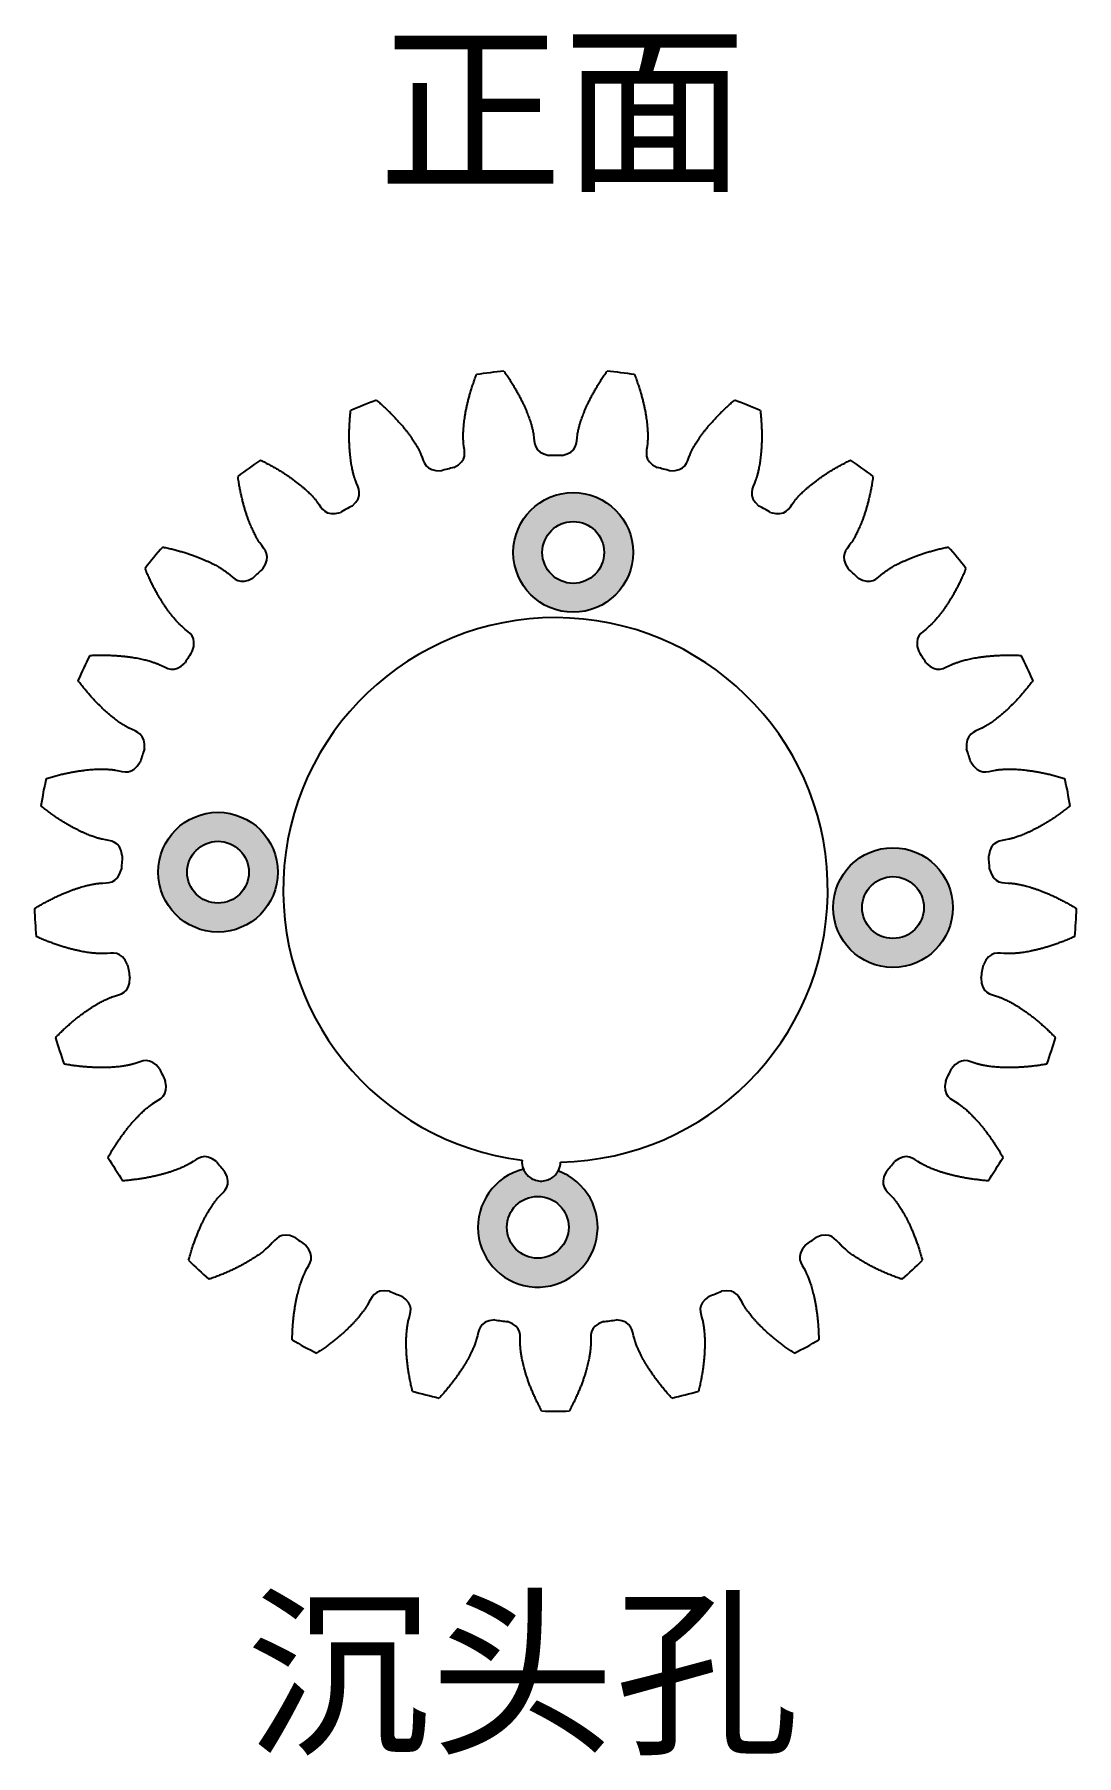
# Model space of a CAD drawing. Header units: millimetres. Extents: x -27 to 99, y -45 to 44.
# Drawn here: x -27 to 27, y -44.8 to 44.3 of the extents above; entities that cross this region are included whole.
import ezdxf

# ---------------------------------------------------------------- set-up
doc = ezdxf.new("R2010")
doc.units = ezdxf.units.MM

msp = doc.modelspace()

# ---------------------------------------------------------------- hatches: boundary and pattern name
h = msp.add_hatch(color=3)
h.dxf.hatch_style = 1
h.paths.add_polyline_path([(20.576, -0.916, 1), (14.376, -0.916, 1)])
h.paths.add_polyline_path([(15.876, -0.916, -1), (19.076, -0.916, -1)], flags=16)
h.paths.add_polyline_path([(4.016, 17.476, 1), (-2.184, 17.476, 1)])
h.paths.add_polyline_path([(-0.684, 17.476, -1), (2.516, 17.476, -1)], flags=16)
h.paths.add_polyline_path([(-14.376, 0.916, 1), (-20.576, 0.916, 1)])
h.paths.add_polyline_path([(-19.076, 0.916, -1), (-15.876, 0.916, -1)], flags=16)
edge = h.paths.add_edge_path()
edge.add_spline(control_points=[(0.139, -14.561), (0.1, -14.632), (0.053, -14.697), (-0.059, -14.819), (-0.124, -14.876), (-0.277, -14.973), (-0.364, -15.014), (-0.563, -15.071), (-0.675, -15.085), (-0.902, -15.074), (-1.013, -15.048), (-1.205, -14.971), (-1.288, -14.921), (-1.43, -14.808), (-1.49, -14.745), (-1.589, -14.612), (-1.629, -14.541), (-1.66, -14.467)], knot_values=[0, 0, 0, 0, 0.125, 0.125, 0.25, 0.25, 0.375, 0.375, 0.5, 0.5, 0.625, 0.625, 0.75, 0.75, 0.875, 0.875, 1, 1, 1, 1], degree=3, periodic=0)
edge.add_arc((-0.916, -17.476), 3.1, 103.89654, 430.10346)
h.paths.add_polyline_path([(-2.516, -17.476, -1), (0.684, -17.476, -1)], flags=16)

# ---------------------------------------------------------------- linework, layer by layer
at = {"color": 7, "linetype": 'Continuous', "lineweight": 25}
for centre, radius in [((0.916, 17.476), 3.1), ((0.916, 17.476), 1.6), ((-17.476, 0.916), 3.1), ((-17.476, 0.916), 1.6), ((17.476, -0.916), 3.1), ((17.476, -0.916), 1.6), ((-0.916, -17.476), 1.6)]:
    msp.add_circle(centre, radius, dxfattribs=at)
for centre, radius, start, end in [((0, 0), 27, 95.67486, 98.72514), ((0, 0), 27, 81.27486, 84.32514), ((0, 0), 27, 110.07486, 113.12514), ((0, 0), 27, 66.87486, 69.92514), ((0, 0), 22.5, 89.12368, 90.87632), ((0, 0), 27, 124.47486, 127.52514), ((0, 0), 22.5, 103.52368, 105.27632), ((0, 0), 22.5, 74.72368, 76.47632), ((0, 0), 27, 52.47486, 55.52514), ((0, 0), 22.5, 117.92368, 119.67632), ((0, 0), 22.5, 60.32368, 62.07632), ((0, 0), 27, 138.87486, 141.92514), ((0, 0), 27, 38.07486, 41.12514), ((0, 0), 22.5, 132.32368, 134.07632), ((0, 0), 22.5, 45.92368, 47.67632), ((0, 0), 14.1, 271.06438, 262.93562), ((0, 0), 27, 153.27486, 156.32514), ((0, 0), 22.5, 146.72368, 148.47632), ((0, 0), 22.5, 31.52368, 33.27632), ((0, 0), 27, 23.67486, 26.72514), ((0, 0), 22.5, 161.12368, 162.87632), ((0, 0), 22.5, 17.12368, 18.87632), ((0, 0), 27, 167.67486, 170.72514), ((0, 0), 27, 9.27486, 12.32514), ((0, 0), 22.5, 175.52368, 177.27632), ((0, 0), 22.5, 2.72368, 4.47632), ((0, 0), 27, 182.07486, 185.12514), ((0, 0), 27, 354.87486, 357.92514), ((0, 0), 22.5, 189.92368, 191.67632), ((0, 0), 22.5, 348.32368, 350.07632), ((0, 0), 27, 196.47486, 199.52514), ((0, 0), 27, 340.47486, 343.52514), ((0, 0), 22.5, 204.32368, 206.07632), ((0, 0), 22.5, 333.92368, 335.67632), ((0, 0), 27, 210.87486, 213.92514), ((0, 0), 22.5, 218.72368, 220.47632), ((-0.738, -14.081), 1, 174.96781, 202.71046), ((-0.738, -14.081), 1, 331.28954, 359.03219), ((0, 0), 22.5, 319.52368, 321.27632), ((0, 0), 27, 326.07486, 329.12514), ((-0.916, -17.476), 3.1, 103.89654, 70.10346), ((0, 0), 22.5, 233.12368, 234.87632), ((0, 0), 22.5, 305.12368, 306.87632), ((0, 0), 27, 225.27486, 228.32514), ((0, 0), 27, 311.67486, 314.72514), ((0, 0), 22.5, 247.52368, 249.27632), ((0, 0), 22.5, 290.72368, 292.47632), ((0, 0), 22.5, 261.92368, 263.67632), ((0, 0), 22.5, 276.32368, 278.07632), ((0, 0), 27, 239.67486, 242.72514), ((0, 0), 27, 297.27486, 300.32514), ((0, 0), 27, 254.07486, 257.12514), ((0, 0), 27, 282.87486, 285.92514), ((0, 0), 27, 268.47486, 271.52514)]:
    msp.add_arc(centre, radius, start, end, dxfattribs=at)
for points, knots in [([(-2.67, 26.868), (-2.653, 26.844), (-2.587, 26.75), (-2.476, 26.587), (-2.34, 26.378), (-2.213, 26.175), (-2.095, 25.977), (-1.986, 25.785), (-1.885, 25.6), (-1.792, 25.42), (-1.706, 25.248), (-1.629, 25.082), (-1.558, 24.923), (-1.494, 24.771), (-1.437, 24.627), (-1.386, 24.491), (-1.341, 24.362), (-1.301, 24.242), (-1.266, 24.129), (-1.237, 24.025), (-1.212, 23.93), (-1.19, 23.843), (-1.173, 23.765), (-1.159, 23.696), (-1.148, 23.636), (-1.071, 23.155), (-1.147, 22.67), (-0.344, 22.497)], [0.5156896, 0.5156896, 0.5156896, 0.5156896, 0.5240116, 0.5490295, 0.5731377, 0.5963361, 0.6186248, 0.6400037, 0.6604729, 0.6800324, 0.6986821, 0.7164221, 0.7332523, 0.7491728, 0.7641836, 0.7782846, 0.7914758, 0.8037573, 0.8151291, 0.8255912, 0.8351435, 0.843786, 0.8515188, 0.8583419, 0.8642552, 0.8692588, 1, 1, 1, 1]), ([(0.344, 22.497), (1.147, 22.67), (1.071, 23.155), (1.148, 23.636), (1.159, 23.696), (1.173, 23.765), (1.19, 23.843), (1.212, 23.93), (1.237, 24.025), (1.266, 24.129), (1.301, 24.242), (1.341, 24.362), (1.386, 24.491), (1.437, 24.627), (1.494, 24.771), (1.558, 24.923), (1.629, 25.082), (1.706, 25.248), (1.792, 25.42), (1.885, 25.6), (1.986, 25.785), (2.095, 25.977), (2.213, 26.175), (2.34, 26.378), (2.476, 26.587), (2.587, 26.75), (2.653, 26.844), (2.67, 26.868)], [0, 0, 0, 0, 0.1307412, 0.1357448, 0.1416581, 0.1484812, 0.156214, 0.1648565, 0.1744088, 0.1848709, 0.1962427, 0.2085242, 0.2217154, 0.2358164, 0.2508272, 0.2667477, 0.2835779, 0.3013179, 0.3199676, 0.3395271, 0.3599963, 0.3813752, 0.4036639, 0.4268623, 0.4509705, 0.4759884, 0.4843104, 0.4843104, 0.4843104, 0.4843104]), ([(-5.262, 21.876), (-4.527, 22.243), (-4.721, 22.693), (-4.766, 23.179), (-4.77, 23.24), (-4.774, 23.31), (-4.777, 23.39), (-4.778, 23.48), (-4.777, 23.578), (-4.774, 23.686), (-4.769, 23.804), (-4.76, 23.93), (-4.748, 24.066), (-4.733, 24.211), (-4.713, 24.365), (-4.689, 24.527), (-4.66, 24.699), (-4.626, 24.879), (-4.586, 25.067), (-4.541, 25.264), (-4.489, 25.469), (-4.431, 25.682), (-4.366, 25.903), (-4.294, 26.131), (-4.214, 26.367), (-4.146, 26.553), (-4.106, 26.661), (-4.096, 26.688)], [0, 0, 0, 0, 0.1307412, 0.1357448, 0.1416581, 0.1484812, 0.156214, 0.1648565, 0.1744088, 0.1848709, 0.1962427, 0.2085242, 0.2217154, 0.2358164, 0.2508272, 0.2667477, 0.2835779, 0.3013179, 0.3199676, 0.3395271, 0.3599963, 0.3813752, 0.4036639, 0.4268623, 0.4509705, 0.4759884, 0.4843104, 0.4843104, 0.4843104, 0.4843104]), ([(4.096, 26.688), (4.106, 26.661), (4.146, 26.553), (4.214, 26.367), (4.294, 26.131), (4.366, 25.903), (4.431, 25.682), (4.489, 25.469), (4.541, 25.264), (4.586, 25.067), (4.626, 24.879), (4.66, 24.699), (4.689, 24.527), (4.713, 24.365), (4.733, 24.211), (4.748, 24.066), (4.76, 23.93), (4.769, 23.804), (4.774, 23.686), (4.777, 23.578), (4.778, 23.48), (4.777, 23.39), (4.774, 23.31), (4.77, 23.24), (4.766, 23.179), (4.721, 22.693), (4.527, 22.243), (5.262, 21.876)], [0.5156896, 0.5156896, 0.5156896, 0.5156896, 0.5240116, 0.5490295, 0.5731377, 0.5963361, 0.6186248, 0.6400037, 0.6604729, 0.6800324, 0.6986821, 0.7164221, 0.7332523, 0.7491728, 0.7641836, 0.7782846, 0.7914758, 0.8037573, 0.8151291, 0.8255912, 0.8351435, 0.843786, 0.8515188, 0.8583419, 0.8642552, 0.8692588, 1, 1, 1, 1]), ([(-9.268, 25.36), (-9.246, 25.341), (-9.159, 25.266), (-9.01, 25.136), (-8.826, 24.968), (-8.653, 24.802), (-8.49, 24.64), (-8.336, 24.482), (-8.192, 24.327), (-8.057, 24.176), (-7.932, 24.03), (-7.815, 23.889), (-7.707, 23.752), (-7.608, 23.621), (-7.516, 23.496), (-7.433, 23.377), (-7.357, 23.263), (-7.289, 23.156), (-7.227, 23.056), (-7.173, 22.963), (-7.125, 22.877), (-7.083, 22.798), (-7.046, 22.727), (-7.016, 22.663), (-6.99, 22.608), (-6.796, 22.161), (-6.748, 21.673), (-5.928, 21.705)], [0.5156896, 0.5156896, 0.5156896, 0.5156896, 0.5240116, 0.5490295, 0.5731377, 0.5963361, 0.6186248, 0.6400037, 0.6604729, 0.6800324, 0.6986821, 0.7164221, 0.7332523, 0.7491728, 0.7641836, 0.7782846, 0.7914758, 0.8037573, 0.8151291, 0.8255912, 0.8351435, 0.843786, 0.8515188, 0.8583419, 0.8642552, 0.8692588, 1, 1, 1, 1]), ([(5.928, 21.705), (6.748, 21.673), (6.796, 22.161), (6.99, 22.608), (7.016, 22.663), (7.046, 22.727), (7.083, 22.798), (7.125, 22.877), (7.173, 22.963), (7.227, 23.056), (7.289, 23.156), (7.357, 23.263), (7.433, 23.377), (7.516, 23.496), (7.608, 23.621), (7.707, 23.752), (7.815, 23.889), (7.932, 24.03), (8.057, 24.176), (8.192, 24.327), (8.336, 24.482), (8.49, 24.64), (8.653, 24.802), (8.826, 24.968), (9.01, 25.136), (9.159, 25.266), (9.246, 25.341), (9.268, 25.36)], [0, 0, 0, 0, 0.1307412, 0.1357448, 0.1416581, 0.1484812, 0.156214, 0.1648565, 0.1744088, 0.1848709, 0.1962427, 0.2085242, 0.2217154, 0.2358164, 0.2508272, 0.2667477, 0.2835779, 0.3013179, 0.3199676, 0.3395271, 0.3599963, 0.3813752, 0.4036639, 0.4268623, 0.4509705, 0.4759884, 0.4843104, 0.4843104, 0.4843104, 0.4843104]), ([(-10.537, 19.88), (-9.917, 20.418), (-10.216, 20.806), (-10.38, 21.266), (-10.4, 21.324), (-10.421, 21.391), (-10.443, 21.468), (-10.467, 21.554), (-10.491, 21.649), (-10.515, 21.755), (-10.538, 21.87), (-10.562, 21.995), (-10.584, 22.129), (-10.605, 22.273), (-10.624, 22.427), (-10.641, 22.591), (-10.656, 22.764), (-10.668, 22.947), (-10.676, 23.139), (-10.681, 23.341), (-10.682, 23.553), (-10.679, 23.773), (-10.671, 24.003), (-10.657, 24.243), (-10.638, 24.491), (-10.62, 24.688), (-10.607, 24.802), (-10.604, 24.831)], [0, 0, 0, 0, 0.1307412, 0.1357448, 0.1416581, 0.1484812, 0.156214, 0.1648565, 0.1744088, 0.1848709, 0.1962427, 0.2085242, 0.2217154, 0.2358164, 0.2508272, 0.2667477, 0.2835779, 0.3013179, 0.3199676, 0.3395271, 0.3599963, 0.3813752, 0.4036639, 0.4268623, 0.4509705, 0.4759884, 0.4843104, 0.4843104, 0.4843104, 0.4843104]), ([(10.604, 24.831), (10.607, 24.802), (10.62, 24.688), (10.638, 24.491), (10.657, 24.243), (10.671, 24.003), (10.679, 23.773), (10.682, 23.553), (10.681, 23.341), (10.676, 23.139), (10.668, 22.947), (10.656, 22.764), (10.641, 22.591), (10.624, 22.427), (10.605, 22.273), (10.584, 22.129), (10.562, 21.995), (10.538, 21.87), (10.515, 21.755), (10.491, 21.649), (10.467, 21.554), (10.443, 21.468), (10.421, 21.391), (10.4, 21.324), (10.38, 21.266), (10.216, 20.806), (9.917, 20.418), (10.537, 19.88)], [0.5156896, 0.5156896, 0.5156896, 0.5156896, 0.5240116, 0.5490295, 0.5731377, 0.5963361, 0.6186248, 0.6400037, 0.6604729, 0.6800324, 0.6986821, 0.7164221, 0.7332523, 0.7491728, 0.7641836, 0.7782846, 0.7914758, 0.8037573, 0.8151291, 0.8255912, 0.8351435, 0.843786, 0.8515188, 0.8583419, 0.8642552, 0.8692588, 1, 1, 1, 1]), ([(-15.15, 16.635), (-14.683, 17.311), (-15.07, 17.612), (-15.343, 18.016), (-15.376, 18.067), (-15.413, 18.127), (-15.454, 18.196), (-15.498, 18.274), (-15.545, 18.36), (-15.594, 18.456), (-15.646, 18.562), (-15.7, 18.677), (-15.755, 18.802), (-15.811, 18.936), (-15.868, 19.08), (-15.925, 19.234), (-15.982, 19.399), (-16.039, 19.573), (-16.095, 19.757), (-16.15, 19.951), (-16.204, 20.156), (-16.255, 20.371), (-16.305, 20.596), (-16.351, 20.831), (-16.395, 21.076), (-16.426, 21.271), (-16.442, 21.385), (-16.446, 21.413)], [0, 0, 0, 0, 0.1307412, 0.1357448, 0.1416581, 0.1484812, 0.156214, 0.1648565, 0.1744088, 0.1848709, 0.1962427, 0.2085242, 0.2217154, 0.2358164, 0.2508272, 0.2667477, 0.2835779, 0.3013179, 0.3199676, 0.3395271, 0.3599963, 0.3813752, 0.4036639, 0.4268623, 0.4509705, 0.4759884, 0.4843104, 0.4843104, 0.4843104, 0.4843104]), ([(-15.283, 22.258), (-15.257, 22.246), (-15.154, 22.195), (-14.978, 22.105), (-14.758, 21.988), (-14.549, 21.871), (-14.351, 21.755), (-14.162, 21.639), (-13.984, 21.525), (-13.816, 21.413), (-13.658, 21.303), (-13.51, 21.195), (-13.372, 21.089), (-13.243, 20.987), (-13.123, 20.889), (-13.013, 20.794), (-12.911, 20.703), (-12.819, 20.616), (-12.734, 20.535), (-12.658, 20.458), (-12.59, 20.386), (-12.53, 20.321), (-12.477, 20.261), (-12.432, 20.207), (-12.393, 20.159), (-12.093, 19.774), (-11.926, 19.314), (-11.14, 19.549)], [0.5156896, 0.5156896, 0.5156896, 0.5156896, 0.5240116, 0.5490295, 0.5731377, 0.5963361, 0.6186248, 0.6400037, 0.6604729, 0.6800324, 0.6986821, 0.7164221, 0.7332523, 0.7491728, 0.7641836, 0.7782846, 0.7914758, 0.8037573, 0.8151291, 0.8255912, 0.8351435, 0.843786, 0.8515188, 0.8583419, 0.8642552, 0.8692588, 1, 1, 1, 1]), ([(11.14, 19.549), (11.926, 19.314), (12.093, 19.774), (12.393, 20.159), (12.432, 20.207), (12.477, 20.261), (12.53, 20.321), (12.59, 20.386), (12.658, 20.458), (12.734, 20.535), (12.819, 20.616), (12.911, 20.703), (13.013, 20.794), (13.123, 20.889), (13.243, 20.987), (13.372, 21.089), (13.51, 21.195), (13.658, 21.303), (13.816, 21.413), (13.984, 21.525), (14.162, 21.639), (14.351, 21.755), (14.549, 21.871), (14.758, 21.988), (14.978, 22.105), (15.154, 22.195), (15.257, 22.246), (15.283, 22.258)], [0, 0, 0, 0, 0.1307412, 0.1357448, 0.1416581, 0.1484812, 0.156214, 0.1648565, 0.1744088, 0.1848709, 0.1962427, 0.2085242, 0.2217154, 0.2358164, 0.2508272, 0.2667477, 0.2835779, 0.3013179, 0.3199676, 0.3395271, 0.3599963, 0.3813752, 0.4036639, 0.4268623, 0.4509705, 0.4759884, 0.4843104, 0.4843104, 0.4843104, 0.4843104]), ([(16.446, 21.413), (16.442, 21.385), (16.426, 21.271), (16.395, 21.076), (16.351, 20.831), (16.305, 20.596), (16.255, 20.371), (16.204, 20.156), (16.15, 19.951), (16.095, 19.757), (16.039, 19.573), (15.982, 19.399), (15.925, 19.234), (15.868, 19.08), (15.811, 18.936), (15.755, 18.802), (15.7, 18.677), (15.646, 18.562), (15.594, 18.456), (15.545, 18.36), (15.498, 18.274), (15.454, 18.196), (15.413, 18.127), (15.376, 18.067), (15.343, 18.016), (15.07, 17.612), (14.683, 17.311), (15.15, 16.635)], [0.5156896, 0.5156896, 0.5156896, 0.5156896, 0.5240116, 0.5490295, 0.5731377, 0.5963361, 0.6186248, 0.6400037, 0.6604729, 0.6800324, 0.6986821, 0.7164221, 0.7332523, 0.7491728, 0.7641836, 0.7782846, 0.7914758, 0.8037573, 0.8151291, 0.8255912, 0.8351435, 0.843786, 0.8515188, 0.8583419, 0.8642552, 0.8692588, 1, 1, 1, 1]), ([(-20.338, 17.758), (-20.31, 17.752), (-20.198, 17.729), (-20.005, 17.686), (-19.763, 17.627), (-19.531, 17.566), (-19.31, 17.502), (-19.099, 17.437), (-18.898, 17.371), (-18.707, 17.304), (-18.527, 17.237), (-18.357, 17.169), (-18.197, 17.101), (-18.046, 17.034), (-17.906, 16.969), (-17.775, 16.904), (-17.654, 16.841), (-17.543, 16.781), (-17.441, 16.723), (-17.348, 16.667), (-17.264, 16.615), (-17.19, 16.566), (-17.124, 16.521), (-17.066, 16.48), (-17.017, 16.444), (-16.631, 16.146), (-16.355, 15.741), (-15.651, 16.164)], [0.5156896, 0.5156896, 0.5156896, 0.5156896, 0.5240116, 0.5490295, 0.5731377, 0.5963361, 0.6186248, 0.6400037, 0.6604729, 0.6800324, 0.6986821, 0.7164221, 0.7332523, 0.7491728, 0.7641836, 0.7782846, 0.7914758, 0.8037573, 0.8151291, 0.8255912, 0.8351435, 0.843786, 0.8515188, 0.8583419, 0.8642552, 0.8692588, 1, 1, 1, 1]), ([(15.651, 16.164), (16.355, 15.741), (16.631, 16.146), (17.017, 16.444), (17.066, 16.48), (17.124, 16.521), (17.19, 16.566), (17.264, 16.615), (17.348, 16.667), (17.441, 16.723), (17.543, 16.781), (17.654, 16.841), (17.775, 16.904), (17.906, 16.969), (18.046, 17.034), (18.197, 17.101), (18.357, 17.169), (18.527, 17.237), (18.707, 17.304), (18.898, 17.371), (19.099, 17.437), (19.31, 17.502), (19.531, 17.566), (19.763, 17.627), (20.005, 17.686), (20.198, 17.729), (20.31, 17.752), (20.338, 17.758)], [0, 0, 0, 0, 0.1307412, 0.1357448, 0.1416581, 0.1484812, 0.156214, 0.1648565, 0.1744088, 0.1848709, 0.1962427, 0.2085242, 0.2217154, 0.2358164, 0.2508272, 0.2667477, 0.2835779, 0.3013179, 0.3199676, 0.3395271, 0.3599963, 0.3813752, 0.4036639, 0.4268623, 0.4509705, 0.4759884, 0.4843104, 0.4843104, 0.4843104, 0.4843104]), ([(-18.811, 12.345), (-18.527, 13.115), (-18.976, 13.311), (-19.341, 13.634), (-19.386, 13.676), (-19.437, 13.725), (-19.494, 13.781), (-19.556, 13.845), (-19.623, 13.918), (-19.694, 13.998), (-19.771, 14.088), (-19.851, 14.186), (-19.936, 14.293), (-20.023, 14.409), (-20.114, 14.535), (-20.208, 14.67), (-20.304, 14.815), (-20.403, 14.969), (-20.503, 15.134), (-20.605, 15.308), (-20.707, 15.493), (-20.811, 15.688), (-20.914, 15.894), (-21.018, 16.11), (-21.121, 16.337), (-21.2, 16.518), (-21.244, 16.624), (-21.255, 16.651)], [0, 0, 0, 0, 0.1307412, 0.1357448, 0.1416581, 0.1484812, 0.156214, 0.1648565, 0.1744088, 0.1848709, 0.1962427, 0.2085242, 0.2217154, 0.2358164, 0.2508272, 0.2667477, 0.2835779, 0.3013179, 0.3199676, 0.3395271, 0.3599963, 0.3813752, 0.4036639, 0.4268623, 0.4509705, 0.4759884, 0.4843104, 0.4843104, 0.4843104, 0.4843104]), ([(21.255, 16.651), (21.244, 16.624), (21.2, 16.518), (21.121, 16.337), (21.018, 16.11), (20.914, 15.894), (20.811, 15.688), (20.707, 15.493), (20.605, 15.308), (20.503, 15.134), (20.403, 14.969), (20.304, 14.815), (20.208, 14.67), (20.114, 14.535), (20.023, 14.409), (19.936, 14.293), (19.851, 14.186), (19.771, 14.088), (19.694, 13.998), (19.623, 13.918), (19.556, 13.845), (19.494, 13.781), (19.437, 13.725), (19.386, 13.676), (19.341, 13.634), (18.976, 13.311), (18.527, 13.115), (18.811, 12.345)], [0.5156896, 0.5156896, 0.5156896, 0.5156896, 0.5240116, 0.5490295, 0.5731377, 0.5963361, 0.6186248, 0.6400037, 0.6604729, 0.6800324, 0.6986821, 0.7164221, 0.7332523, 0.7491728, 0.7641836, 0.7782846, 0.7914758, 0.8037573, 0.8151291, 0.8255912, 0.8351435, 0.843786, 0.8515188, 0.8583419, 0.8642552, 0.8692588, 1, 1, 1, 1]), ([(-24.116, 12.142), (-24.087, 12.144), (-23.972, 12.149), (-23.775, 12.155), (-23.526, 12.158), (-23.286, 12.157), (-23.056, 12.15), (-22.835, 12.14), (-22.624, 12.126), (-22.423, 12.108), (-22.232, 12.088), (-22.05, 12.064), (-21.878, 12.039), (-21.716, 12.011), (-21.563, 11.983), (-21.421, 11.953), (-21.288, 11.922), (-21.165, 11.891), (-21.052, 11.86), (-20.948, 11.829), (-20.854, 11.799), (-20.769, 11.771), (-20.694, 11.744), (-20.629, 11.718), (-20.572, 11.695), (-20.124, 11.503), (-19.755, 11.179), (-19.18, 11.764)], [0.5156896, 0.5156896, 0.5156896, 0.5156896, 0.5240116, 0.5490295, 0.5731377, 0.5963361, 0.6186248, 0.6400037, 0.6604729, 0.6800324, 0.6986821, 0.7164221, 0.7332523, 0.7491728, 0.7641836, 0.7782846, 0.7914758, 0.8037573, 0.8151291, 0.8255912, 0.8351435, 0.843786, 0.8515188, 0.8583419, 0.8642552, 0.8692588, 1, 1, 1, 1]), ([(19.18, 11.764), (19.755, 11.179), (20.124, 11.503), (20.572, 11.695), (20.629, 11.718), (20.694, 11.744), (20.769, 11.771), (20.854, 11.799), (20.948, 11.829), (21.052, 11.86), (21.165, 11.891), (21.288, 11.922), (21.421, 11.953), (21.563, 11.983), (21.716, 12.011), (21.878, 12.039), (22.05, 12.064), (22.232, 12.088), (22.423, 12.108), (22.624, 12.126), (22.835, 12.14), (23.056, 12.15), (23.286, 12.157), (23.526, 12.158), (23.775, 12.155), (23.972, 12.149), (24.087, 12.144), (24.116, 12.142)], [0, 0, 0, 0, 0.1307412, 0.1357448, 0.1416581, 0.1484812, 0.156214, 0.1648565, 0.1744088, 0.1848709, 0.1962427, 0.2085242, 0.2217154, 0.2358164, 0.2508272, 0.2667477, 0.2835779, 0.3013179, 0.3199676, 0.3395271, 0.3599963, 0.3813752, 0.4036639, 0.4268623, 0.4509705, 0.4759884, 0.4843104, 0.4843104, 0.4843104, 0.4843104]), ([(-21.29, 7.279), (-21.206, 8.096), (-21.69, 8.174), (-22.124, 8.396), (-22.178, 8.425), (-22.24, 8.46), (-22.308, 8.5), (-22.384, 8.547), (-22.467, 8.601), (-22.557, 8.661), (-22.653, 8.728), (-22.755, 8.803), (-22.864, 8.886), (-22.978, 8.977), (-23.097, 9.076), (-23.221, 9.183), (-23.351, 9.3), (-23.485, 9.425), (-23.623, 9.559), (-23.764, 9.703), (-23.91, 9.857), (-24.058, 10.02), (-24.21, 10.193), (-24.364, 10.377), (-24.52, 10.571), (-24.641, 10.727), (-24.71, 10.819), (-24.728, 10.842)], [0, 0, 0, 0, 0.1307412, 0.1357448, 0.1416581, 0.1484812, 0.156214, 0.1648565, 0.1744088, 0.1848709, 0.1962427, 0.2085242, 0.2217154, 0.2358164, 0.2508272, 0.2667477, 0.2835779, 0.3013179, 0.3199676, 0.3395271, 0.3599963, 0.3813752, 0.4036639, 0.4268623, 0.4509705, 0.4759884, 0.4843104, 0.4843104, 0.4843104, 0.4843104]), ([(24.728, 10.842), (24.71, 10.819), (24.641, 10.727), (24.52, 10.571), (24.364, 10.377), (24.21, 10.193), (24.058, 10.02), (23.91, 9.857), (23.764, 9.703), (23.623, 9.559), (23.485, 9.425), (23.351, 9.3), (23.221, 9.183), (23.097, 9.076), (22.978, 8.977), (22.864, 8.886), (22.755, 8.803), (22.653, 8.728), (22.557, 8.661), (22.467, 8.601), (22.384, 8.547), (22.308, 8.5), (22.24, 8.46), (22.178, 8.425), (22.124, 8.396), (21.69, 8.174), (21.206, 8.096), (21.29, 7.279)], [0.5156896, 0.5156896, 0.5156896, 0.5156896, 0.5240116, 0.5490295, 0.5731377, 0.5963361, 0.6186248, 0.6400037, 0.6604729, 0.6800324, 0.6986821, 0.7164221, 0.7332523, 0.7491728, 0.7641836, 0.7782846, 0.7914758, 0.8037573, 0.8151291, 0.8255912, 0.8351435, 0.843786, 0.8515188, 0.8583419, 0.8642552, 0.8692588, 1, 1, 1, 1]), ([(-26.378, 5.763), (-26.35, 5.772), (-26.241, 5.805), (-26.051, 5.861), (-25.81, 5.926), (-25.578, 5.984), (-25.353, 6.035), (-25.137, 6.08), (-24.929, 6.118), (-24.73, 6.151), (-24.539, 6.179), (-24.357, 6.202), (-24.184, 6.22), (-24.021, 6.234), (-23.866, 6.243), (-23.72, 6.25), (-23.584, 6.253), (-23.457, 6.254), (-23.34, 6.252), (-23.232, 6.248), (-23.133, 6.243), (-23.044, 6.236), (-22.965, 6.228), (-22.895, 6.22), (-22.834, 6.212), (-22.352, 6.137), (-21.915, 5.915), (-21.503, 6.625)], [0.5156896, 0.5156896, 0.5156896, 0.5156896, 0.5240116, 0.5490295, 0.5731377, 0.5963361, 0.6186248, 0.6400037, 0.6604729, 0.6800324, 0.6986821, 0.7164221, 0.7332523, 0.7491728, 0.7641836, 0.7782846, 0.7914758, 0.8037573, 0.8151291, 0.8255912, 0.8351435, 0.843786, 0.8515188, 0.8583419, 0.8642552, 0.8692588, 1, 1, 1, 1]), ([(21.503, 6.625), (21.915, 5.915), (22.352, 6.137), (22.834, 6.212), (22.895, 6.22), (22.965, 6.228), (23.044, 6.236), (23.133, 6.243), (23.232, 6.248), (23.34, 6.252), (23.457, 6.254), (23.584, 6.253), (23.72, 6.25), (23.866, 6.243), (24.021, 6.234), (24.184, 6.22), (24.357, 6.202), (24.539, 6.179), (24.73, 6.151), (24.929, 6.118), (25.137, 6.08), (25.353, 6.035), (25.578, 5.984), (25.81, 5.926), (26.051, 5.861), (26.241, 5.805), (26.35, 5.772), (26.378, 5.763)], [0, 0, 0, 0, 0.1307412, 0.1357448, 0.1416581, 0.1484812, 0.156214, 0.1648565, 0.1744088, 0.1848709, 0.1962427, 0.2085242, 0.2217154, 0.2358164, 0.2508272, 0.2667477, 0.2835779, 0.3013179, 0.3199676, 0.3395271, 0.3599963, 0.3813752, 0.4036639, 0.4268623, 0.4509705, 0.4759884, 0.4843104, 0.4843104, 0.4843104, 0.4843104]), ([(-22.431, 1.756), (-22.553, 2.568), (-23.042, 2.523), (-23.517, 2.63), (-23.577, 2.645), (-23.645, 2.663), (-23.721, 2.685), (-23.807, 2.712), (-23.9, 2.743), (-24.002, 2.779), (-24.112, 2.821), (-24.23, 2.868), (-24.355, 2.921), (-24.488, 2.981), (-24.628, 3.047), (-24.776, 3.12), (-24.93, 3.2), (-25.091, 3.288), (-25.258, 3.384), (-25.431, 3.488), (-25.61, 3.601), (-25.794, 3.722), (-25.984, 3.852), (-26.179, 3.992), (-26.379, 4.141), (-26.535, 4.262), (-26.625, 4.334), (-26.647, 4.352)], [0, 0, 0, 0, 0.1307412, 0.1357448, 0.1416581, 0.1484812, 0.156214, 0.1648565, 0.1744088, 0.1848709, 0.1962427, 0.2085242, 0.2217154, 0.2358164, 0.2508272, 0.2667477, 0.2835779, 0.3013179, 0.3199676, 0.3395271, 0.3599963, 0.3813752, 0.4036639, 0.4268623, 0.4509705, 0.4759884, 0.4843104, 0.4843104, 0.4843104, 0.4843104]), ([(26.647, 4.352), (26.625, 4.334), (26.535, 4.262), (26.379, 4.141), (26.179, 3.992), (25.984, 3.852), (25.794, 3.722), (25.61, 3.601), (25.431, 3.488), (25.258, 3.384), (25.091, 3.288), (24.93, 3.2), (24.776, 3.12), (24.628, 3.047), (24.488, 2.981), (24.355, 2.921), (24.23, 2.868), (24.112, 2.821), (24.002, 2.779), (23.9, 2.743), (23.807, 2.712), (23.721, 2.685), (23.645, 2.663), (23.577, 2.645), (23.517, 2.63), (23.042, 2.523), (22.553, 2.568), (22.431, 1.756)], [0.5156896, 0.5156896, 0.5156896, 0.5156896, 0.5240116, 0.5490295, 0.5731377, 0.5963361, 0.6186248, 0.6400037, 0.6604729, 0.6800324, 0.6986821, 0.7164221, 0.7332523, 0.7491728, 0.7641836, 0.7782846, 0.7914758, 0.8037573, 0.8151291, 0.8255912, 0.8351435, 0.843786, 0.8515188, 0.8583419, 0.8642552, 0.8692588, 1, 1, 1, 1]), ([(-26.982, -0.978), (-26.958, -0.963), (-26.86, -0.903), (-26.69, -0.802), (-26.473, -0.679), (-26.262, -0.565), (-26.058, -0.46), (-25.859, -0.363), (-25.668, -0.273), (-25.483, -0.192), (-25.305, -0.118), (-25.134, -0.051), (-24.971, 0.01), (-24.816, 0.064), (-24.669, 0.112), (-24.529, 0.155), (-24.398, 0.192), (-24.275, 0.224), (-24.161, 0.251), (-24.056, 0.274), (-23.959, 0.293), (-23.871, 0.309), (-23.792, 0.321), (-23.722, 0.331), (-23.662, 0.338), (-23.176, 0.385), (-22.697, 0.279), (-22.475, 1.069)], [0.5156896, 0.5156896, 0.5156896, 0.5156896, 0.5240116, 0.5490295, 0.5731377, 0.5963361, 0.6186248, 0.6400037, 0.6604729, 0.6800324, 0.6986821, 0.7164221, 0.7332523, 0.7491728, 0.7641836, 0.7782846, 0.7914758, 0.8037573, 0.8151291, 0.8255912, 0.8351435, 0.843786, 0.8515188, 0.8583419, 0.8642552, 0.8692588, 1, 1, 1, 1]), ([(22.475, 1.069), (22.697, 0.279), (23.176, 0.385), (23.662, 0.338), (23.722, 0.331), (23.792, 0.321), (23.871, 0.309), (23.959, 0.293), (24.056, 0.274), (24.161, 0.251), (24.275, 0.224), (24.398, 0.192), (24.529, 0.155), (24.669, 0.112), (24.816, 0.064), (24.971, 0.01), (25.134, -0.051), (25.305, -0.118), (25.483, -0.192), (25.668, -0.273), (25.859, -0.363), (26.058, -0.46), (26.262, -0.565), (26.473, -0.679), (26.69, -0.802), (26.86, -0.903), (26.958, -0.963), (26.982, -0.978)], [0, 0, 0, 0, 0.1307412, 0.1357448, 0.1416581, 0.1484812, 0.156214, 0.1648565, 0.1744088, 0.1848709, 0.1962427, 0.2085242, 0.2217154, 0.2358164, 0.2508272, 0.2667477, 0.2835779, 0.3013179, 0.3199676, 0.3395271, 0.3599963, 0.3813752, 0.4036639, 0.4268623, 0.4509705, 0.4759884, 0.4843104, 0.4843104, 0.4843104, 0.4843104]), ([(-22.163, -3.878), (-22.483, -3.122), (-22.945, -3.287), (-23.433, -3.301), (-23.494, -3.302), (-23.564, -3.301), (-23.644, -3.298), (-23.733, -3.294), (-23.832, -3.287), (-23.939, -3.277), (-24.056, -3.264), (-24.182, -3.248), (-24.317, -3.228), (-24.46, -3.203), (-24.612, -3.174), (-24.773, -3.14), (-24.943, -3.1), (-25.12, -3.055), (-25.306, -3.003), (-25.499, -2.946), (-25.701, -2.881), (-25.91, -2.81), (-26.126, -2.731), (-26.349, -2.644), (-26.58, -2.55), (-26.761, -2.471), (-26.866, -2.424), (-26.892, -2.412)], [0, 0, 0, 0, 0.1307412, 0.1357448, 0.1416581, 0.1484812, 0.156214, 0.1648565, 0.1744088, 0.1848709, 0.1962427, 0.2085242, 0.2217154, 0.2358164, 0.2508272, 0.2667477, 0.2835779, 0.3013179, 0.3199676, 0.3395271, 0.3599963, 0.3813752, 0.4036639, 0.4268623, 0.4509705, 0.4759884, 0.4843104, 0.4843104, 0.4843104, 0.4843104]), ([(26.892, -2.412), (26.866, -2.424), (26.761, -2.471), (26.58, -2.55), (26.349, -2.644), (26.126, -2.731), (25.91, -2.81), (25.701, -2.881), (25.499, -2.946), (25.306, -3.003), (25.12, -3.055), (24.943, -3.1), (24.773, -3.14), (24.612, -3.174), (24.46, -3.203), (24.317, -3.228), (24.182, -3.248), (24.056, -3.264), (23.939, -3.277), (23.832, -3.287), (23.733, -3.294), (23.644, -3.298), (23.564, -3.301), (23.494, -3.302), (23.433, -3.301), (22.945, -3.287), (22.483, -3.122), (22.163, -3.878)], [0.5156896, 0.5156896, 0.5156896, 0.5156896, 0.5240116, 0.5490295, 0.5731377, 0.5963361, 0.6186248, 0.6400037, 0.6604729, 0.6800324, 0.6986821, 0.7164221, 0.7332523, 0.7491728, 0.7641836, 0.7782846, 0.7914758, 0.8037573, 0.8151291, 0.8255912, 0.8351435, 0.843786, 0.8515188, 0.8583419, 0.8642552, 0.8692588, 1, 1, 1, 1]), ([(-25.891, -7.657), (-25.872, -7.636), (-25.792, -7.554), (-25.652, -7.414), (-25.473, -7.241), (-25.297, -7.079), (-25.125, -6.926), (-24.957, -6.782), (-24.793, -6.648), (-24.634, -6.523), (-24.481, -6.407), (-24.332, -6.3), (-24.189, -6.201), (-24.052, -6.109), (-23.922, -6.026), (-23.797, -5.95), (-23.679, -5.882), (-23.568, -5.82), (-23.465, -5.765), (-23.368, -5.717), (-23.279, -5.674), (-23.198, -5.637), (-23.125, -5.606), (-23.059, -5.579), (-23.002, -5.557), (-22.544, -5.391), (-22.054, -5.374), (-22.034, -4.554)], [0.5156896, 0.5156896, 0.5156896, 0.5156896, 0.5240116, 0.5490295, 0.5731377, 0.5963361, 0.6186248, 0.6400037, 0.6604729, 0.6800324, 0.6986821, 0.7164221, 0.7332523, 0.7491728, 0.7641836, 0.7782846, 0.7914758, 0.8037573, 0.8151291, 0.8255912, 0.8351435, 0.843786, 0.8515188, 0.8583419, 0.8642552, 0.8692588, 1, 1, 1, 1]), ([(22.034, -4.554), (22.054, -5.374), (22.544, -5.391), (23.002, -5.557), (23.059, -5.579), (23.125, -5.606), (23.198, -5.637), (23.279, -5.674), (23.368, -5.717), (23.465, -5.765), (23.568, -5.82), (23.679, -5.882), (23.797, -5.95), (23.922, -6.026), (24.052, -6.109), (24.189, -6.201), (24.332, -6.3), (24.481, -6.407), (24.634, -6.523), (24.793, -6.648), (24.957, -6.782), (25.125, -6.926), (25.297, -7.079), (25.473, -7.241), (25.652, -7.414), (25.792, -7.554), (25.872, -7.636), (25.891, -7.657)], [0, 0, 0, 0, 0.1307412, 0.1357448, 0.1416581, 0.1484812, 0.156214, 0.1648565, 0.1744088, 0.1848709, 0.1962427, 0.2085242, 0.2217154, 0.2358164, 0.2508272, 0.2667477, 0.2835779, 0.3013179, 0.3199676, 0.3395271, 0.3599963, 0.3813752, 0.4036639, 0.4268623, 0.4509705, 0.4759884, 0.4843104, 0.4843104, 0.4843104, 0.4843104]), ([(-20.503, -9.268), (-21.001, -8.615), (-21.407, -8.89), (-21.876, -9.025), (-21.935, -9.04), (-22.003, -9.057), (-22.081, -9.075), (-22.168, -9.093), (-22.265, -9.11), (-22.372, -9.128), (-22.488, -9.144), (-22.614, -9.16), (-22.75, -9.174), (-22.895, -9.185), (-23.05, -9.195), (-23.214, -9.202), (-23.388, -9.206), (-23.571, -9.206), (-23.764, -9.202), (-23.966, -9.195), (-24.177, -9.182), (-24.397, -9.165), (-24.626, -9.142), (-24.864, -9.114), (-25.111, -9.08), (-25.306, -9.049), (-25.419, -9.029), (-25.447, -9.024)], [0, 0, 0, 0, 0.1307412, 0.1357448, 0.1416581, 0.1484812, 0.156214, 0.1648565, 0.1744088, 0.1848709, 0.1962427, 0.2085242, 0.2217154, 0.2358164, 0.2508272, 0.2667477, 0.2835779, 0.3013179, 0.3199676, 0.3395271, 0.3599963, 0.3813752, 0.4036639, 0.4268623, 0.4509705, 0.4759884, 0.4843104, 0.4843104, 0.4843104, 0.4843104]), ([(25.447, -9.024), (25.419, -9.029), (25.306, -9.049), (25.111, -9.08), (24.864, -9.114), (24.626, -9.142), (24.397, -9.165), (24.177, -9.182), (23.966, -9.195), (23.764, -9.202), (23.571, -9.206), (23.388, -9.206), (23.214, -9.202), (23.05, -9.195), (22.895, -9.185), (22.75, -9.174), (22.614, -9.16), (22.488, -9.144), (22.372, -9.128), (22.265, -9.11), (22.168, -9.093), (22.081, -9.075), (22.003, -9.057), (21.935, -9.04), (21.876, -9.025), (21.407, -8.89), (21.001, -8.615), (20.503, -9.268)], [0.5156896, 0.5156896, 0.5156896, 0.5156896, 0.5240116, 0.5490295, 0.5731377, 0.5963361, 0.6186248, 0.6400037, 0.6604729, 0.6800324, 0.6986821, 0.7164221, 0.7332523, 0.7491728, 0.7641836, 0.7782846, 0.7914758, 0.8037573, 0.8151291, 0.8255912, 0.8351435, 0.843786, 0.8515188, 0.8583419, 0.8642552, 0.8692588, 1, 1, 1, 1]), ([(-23.174, -13.855), (-23.16, -13.831), (-23.103, -13.731), (-23.002, -13.561), (-22.871, -13.349), (-22.742, -13.147), (-22.613, -12.956), (-22.486, -12.776), (-22.361, -12.605), (-22.238, -12.445), (-22.118, -12.294), (-22.001, -12.153), (-21.887, -12.021), (-21.777, -11.899), (-21.671, -11.786), (-21.57, -11.682), (-21.473, -11.586), (-21.381, -11.499), (-21.294, -11.42), (-21.212, -11.349), (-21.137, -11.285), (-21.067, -11.229), (-21.004, -11.18), (-20.947, -11.138), (-20.898, -11.103), (-20.495, -10.828), (-20.024, -10.69), (-20.21, -9.89)], [0.5156896, 0.5156896, 0.5156896, 0.5156896, 0.5240116, 0.5490295, 0.5731377, 0.5963361, 0.6186248, 0.6400037, 0.6604729, 0.6800324, 0.6986821, 0.7164221, 0.7332523, 0.7491728, 0.7641836, 0.7782846, 0.7914758, 0.8037573, 0.8151291, 0.8255912, 0.8351435, 0.843786, 0.8515188, 0.8583419, 0.8642552, 0.8692588, 1, 1, 1, 1]), ([(20.21, -9.89), (20.024, -10.69), (20.495, -10.828), (20.898, -11.103), (20.947, -11.138), (21.004, -11.18), (21.067, -11.229), (21.137, -11.285), (21.212, -11.349), (21.294, -11.42), (21.381, -11.499), (21.473, -11.586), (21.57, -11.682), (21.671, -11.786), (21.777, -11.899), (21.887, -12.021), (22.001, -12.153), (22.118, -12.294), (22.238, -12.445), (22.361, -12.605), (22.486, -12.776), (22.613, -12.956), (22.742, -13.147), (22.871, -13.349), (23.002, -13.561), (23.103, -13.731), (23.16, -13.831), (23.174, -13.855)], [0, 0, 0, 0, 0.1307412, 0.1357448, 0.1416581, 0.1484812, 0.156214, 0.1648565, 0.1744088, 0.1848709, 0.1962427, 0.2085242, 0.2217154, 0.2358164, 0.2508272, 0.2667477, 0.2835779, 0.3013179, 0.3199676, 0.3395271, 0.3599963, 0.3813752, 0.4036639, 0.4268623, 0.4509705, 0.4759884, 0.4843104, 0.4843104, 0.4843104, 0.4843104]), ([(-17.554, -14.075), (-18.199, -13.567), (-18.524, -13.934), (-18.944, -14.181), (-18.997, -14.211), (-19.059, -14.245), (-19.13, -14.281), (-19.211, -14.32), (-19.3, -14.361), (-19.399, -14.405), (-19.508, -14.45), (-19.626, -14.496), (-19.754, -14.543), (-19.891, -14.591), (-20.039, -14.638), (-20.196, -14.686), (-20.364, -14.733), (-20.541, -14.779), (-20.729, -14.823), (-20.926, -14.866), (-21.134, -14.906), (-21.351, -14.944), (-21.579, -14.979), (-21.816, -15.011), (-22.064, -15.039), (-22.261, -15.058), (-22.375, -15.067), (-22.404, -15.069)], [0, 0, 0, 0, 0.1307412, 0.1357448, 0.1416581, 0.1484812, 0.156214, 0.1648565, 0.1744088, 0.1848709, 0.1962427, 0.2085242, 0.2217154, 0.2358164, 0.2508272, 0.2667477, 0.2835779, 0.3013179, 0.3199676, 0.3395271, 0.3599963, 0.3813752, 0.4036639, 0.4268623, 0.4509705, 0.4759884, 0.4843104, 0.4843104, 0.4843104, 0.4843104]), ([(22.404, -15.069), (22.375, -15.067), (22.261, -15.058), (22.064, -15.039), (21.816, -15.011), (21.579, -14.979), (21.351, -14.944), (21.134, -14.906), (20.926, -14.866), (20.729, -14.823), (20.541, -14.779), (20.364, -14.733), (20.196, -14.686), (20.039, -14.638), (19.891, -14.591), (19.754, -14.543), (19.626, -14.496), (19.508, -14.45), (19.399, -14.405), (19.3, -14.361), (19.211, -14.32), (19.13, -14.281), (19.059, -14.245), (18.997, -14.211), (18.944, -14.181), (18.524, -13.934), (18.199, -13.567), (17.554, -14.075)], [0.5156896, 0.5156896, 0.5156896, 0.5156896, 0.5240116, 0.5490295, 0.5731377, 0.5963361, 0.6186248, 0.6400037, 0.6604729, 0.6800324, 0.6986821, 0.7164221, 0.7332523, 0.7491728, 0.7641836, 0.7782846, 0.7914758, 0.8037573, 0.8151291, 0.8255912, 0.8351435, 0.843786, 0.8515188, 0.8583419, 0.8642552, 0.8692588, 1, 1, 1, 1]), ([(-19, -19.183), (-18.993, -19.156), (-18.962, -19.045), (-18.907, -18.855), (-18.833, -18.617), (-18.758, -18.39), (-18.68, -18.173), (-18.602, -17.966), (-18.524, -17.77), (-18.445, -17.584), (-18.366, -17.408), (-18.288, -17.243), (-18.21, -17.087), (-18.134, -16.941), (-18.059, -16.805), (-17.987, -16.679), (-17.917, -16.562), (-17.849, -16.455), (-17.785, -16.356), (-17.724, -16.267), (-17.666, -16.187), (-17.613, -16.116), (-17.564, -16.053), (-17.519, -15.998), (-17.48, -15.951), (-17.158, -15.584), (-16.737, -15.334), (-17.115, -14.606)], [0.5156896, 0.5156896, 0.5156896, 0.5156896, 0.5240116, 0.5490295, 0.5731377, 0.5963361, 0.6186248, 0.6400037, 0.6604729, 0.6800324, 0.6986821, 0.7164221, 0.7332523, 0.7491728, 0.7641836, 0.7782846, 0.7914758, 0.8037573, 0.8151291, 0.8255912, 0.8351435, 0.843786, 0.8515188, 0.8583419, 0.8642552, 0.8692588, 1, 1, 1, 1]), ([(-1.66, -14.467), (-1.629, -14.541), (-1.589, -14.612), (-1.49, -14.745), (-1.43, -14.808), (-1.288, -14.921), (-1.205, -14.971), (-1.013, -15.048), (-0.902, -15.074), (-0.675, -15.085), (-0.563, -15.071), (-0.364, -15.014), (-0.277, -14.973), (-0.124, -14.876), (-0.059, -14.819), (0.053, -14.697), (0.1, -14.632), (0.139, -14.561)], [0, 0, 0, 0, 0.125, 0.125, 0.25, 0.25, 0.375, 0.375, 0.5, 0.5, 0.625, 0.625, 0.75, 0.75, 0.875, 0.875, 1, 1, 1, 1]), ([(17.115, -14.606), (16.737, -15.334), (17.158, -15.584), (17.48, -15.951), (17.519, -15.998), (17.564, -16.053), (17.613, -16.116), (17.666, -16.187), (17.724, -16.267), (17.785, -16.356), (17.849, -16.455), (17.917, -16.562), (17.987, -16.679), (18.059, -16.805), (18.134, -16.941), (18.21, -17.087), (18.288, -17.243), (18.366, -17.408), (18.445, -17.584), (18.524, -17.77), (18.602, -17.966), (18.68, -18.173), (18.758, -18.39), (18.833, -18.617), (18.907, -18.855), (18.962, -19.045), (18.993, -19.156), (19, -19.183)], [0, 0, 0, 0, 0.1307412, 0.1357448, 0.1416581, 0.1484812, 0.156214, 0.1648565, 0.1744088, 0.1848709, 0.1962427, 0.2085242, 0.2217154, 0.2358164, 0.2508272, 0.2667477, 0.2835779, 0.3013179, 0.3199676, 0.3395271, 0.3599963, 0.3813752, 0.4036639, 0.4268623, 0.4509705, 0.4759884, 0.4843104, 0.4843104, 0.4843104, 0.4843104]), ([(-13.502, -17.998), (-14.253, -17.667), (-14.476, -18.103), (-14.822, -18.447), (-14.866, -18.489), (-14.918, -18.537), (-14.978, -18.59), (-15.046, -18.648), (-15.122, -18.71), (-15.207, -18.777), (-15.301, -18.847), (-15.404, -18.921), (-15.516, -18.999), (-15.638, -19.079), (-15.769, -19.162), (-15.91, -19.247), (-16.06, -19.334), (-16.221, -19.423), (-16.391, -19.512), (-16.572, -19.603), (-16.763, -19.694), (-16.964, -19.785), (-17.176, -19.875), (-17.398, -19.965), (-17.63, -20.054), (-17.817, -20.121), (-17.925, -20.158), (-17.952, -20.167)], [0, 0, 0, 0, 0.1307412, 0.1357448, 0.1416581, 0.1484812, 0.156214, 0.1648565, 0.1744088, 0.1848709, 0.1962427, 0.2085242, 0.2217154, 0.2358164, 0.2508272, 0.2667477, 0.2835779, 0.3013179, 0.3199676, 0.3395271, 0.3599963, 0.3813752, 0.4036639, 0.4268623, 0.4509705, 0.4759884, 0.4843104, 0.4843104, 0.4843104, 0.4843104]), ([(17.952, -20.167), (17.925, -20.158), (17.817, -20.121), (17.63, -20.054), (17.398, -19.965), (17.176, -19.875), (16.964, -19.785), (16.763, -19.694), (16.572, -19.603), (16.391, -19.512), (16.221, -19.423), (16.06, -19.334), (15.91, -19.247), (15.769, -19.162), (15.638, -19.079), (15.516, -18.999), (15.404, -18.921), (15.301, -18.847), (15.207, -18.777), (15.122, -18.71), (15.046, -18.648), (14.978, -18.59), (14.918, -18.537), (14.866, -18.489), (14.822, -18.447), (14.476, -18.103), (14.253, -17.667), (13.502, -17.998)], [0.5156896, 0.5156896, 0.5156896, 0.5156896, 0.5240116, 0.5490295, 0.5731377, 0.5963361, 0.6186248, 0.6400037, 0.6604729, 0.6800324, 0.6986821, 0.7164221, 0.7332523, 0.7491728, 0.7641836, 0.7782846, 0.7914758, 0.8037573, 0.8151291, 0.8255912, 0.8351435, 0.843786, 0.8515188, 0.8583419, 0.8642552, 0.8692588, 1, 1, 1, 1]), ([(-13.632, -23.306), (-13.632, -23.277), (-13.63, -23.162), (-13.624, -22.965), (-13.612, -22.716), (-13.595, -22.477), (-13.574, -22.247), (-13.55, -22.028), (-13.522, -21.818), (-13.492, -21.619), (-13.46, -21.429), (-13.425, -21.249), (-13.389, -21.079), (-13.351, -20.919), (-13.313, -20.768), (-13.274, -20.628), (-13.235, -20.497), (-13.196, -20.377), (-13.158, -20.265), (-13.121, -20.164), (-13.086, -20.072), (-13.052, -19.989), (-13.02, -19.916), (-12.99, -19.852), (-12.964, -19.797), (-12.743, -19.362), (-12.398, -19.015), (-12.945, -18.403)], [0.5156896, 0.5156896, 0.5156896, 0.5156896, 0.5240116, 0.5490295, 0.5731377, 0.5963361, 0.6186248, 0.6400037, 0.6604729, 0.6800324, 0.6986821, 0.7164221, 0.7332523, 0.7491728, 0.7641836, 0.7782846, 0.7914758, 0.8037573, 0.8151291, 0.8255912, 0.8351435, 0.843786, 0.8515188, 0.8583419, 0.8642552, 0.8692588, 1, 1, 1, 1]), ([(12.945, -18.403), (12.398, -19.015), (12.743, -19.362), (12.964, -19.797), (12.99, -19.852), (13.02, -19.916), (13.052, -19.989), (13.086, -20.072), (13.121, -20.164), (13.158, -20.265), (13.196, -20.377), (13.235, -20.497), (13.274, -20.628), (13.313, -20.768), (13.351, -20.919), (13.389, -21.079), (13.425, -21.249), (13.46, -21.429), (13.492, -21.619), (13.522, -21.818), (13.55, -22.028), (13.574, -22.247), (13.595, -22.477), (13.612, -22.716), (13.624, -22.965), (13.63, -23.162), (13.632, -23.277), (13.632, -23.306)], [0, 0, 0, 0, 0.1307412, 0.1357448, 0.1416581, 0.1484812, 0.156214, 0.1648565, 0.1744088, 0.1848709, 0.1962427, 0.2085242, 0.2217154, 0.2358164, 0.2508272, 0.2667477, 0.2835779, 0.3013179, 0.3199676, 0.3395271, 0.3599963, 0.3813752, 0.4036639, 0.4268623, 0.4509705, 0.4759884, 0.4843104, 0.4843104, 0.4843104, 0.4843104]), ([(-8.602, -20.791), (-9.412, -20.656), (-9.52, -21.134), (-9.769, -21.554), (-9.801, -21.605), (-9.839, -21.665), (-9.884, -21.731), (-9.936, -21.804), (-9.994, -21.883), (-10.06, -21.969), (-10.134, -22.06), (-10.215, -22.158), (-10.304, -22.261), (-10.402, -22.369), (-10.508, -22.482), (-10.623, -22.599), (-10.747, -22.721), (-10.881, -22.846), (-11.024, -22.976), (-11.176, -23.108), (-11.338, -23.244), (-11.511, -23.382), (-11.693, -23.522), (-11.886, -23.664), (-12.089, -23.808), (-12.253, -23.919), (-12.349, -23.982), (-12.373, -23.998)], [0, 0, 0, 0, 0.1307412, 0.1357448, 0.1416581, 0.1484812, 0.156214, 0.1648565, 0.1744088, 0.1848709, 0.1962427, 0.2085242, 0.2217154, 0.2358164, 0.2508272, 0.2667477, 0.2835779, 0.3013179, 0.3199676, 0.3395271, 0.3599963, 0.3813752, 0.4036639, 0.4268623, 0.4509705, 0.4759884, 0.4843104, 0.4843104, 0.4843104, 0.4843104]), ([(-7.408, -25.964), (-7.415, -25.936), (-7.442, -25.824), (-7.485, -25.631), (-7.535, -25.387), (-7.578, -25.152), (-7.615, -24.924), (-7.646, -24.706), (-7.672, -24.496), (-7.692, -24.295), (-7.708, -24.103), (-7.719, -23.92), (-7.726, -23.746), (-7.73, -23.582), (-7.73, -23.427), (-7.727, -23.281), (-7.722, -23.145), (-7.714, -23.018), (-7.705, -22.901), (-7.694, -22.794), (-7.683, -22.696), (-7.67, -22.607), (-7.658, -22.528), (-7.645, -22.459), (-7.633, -22.399), (-7.528, -21.923), (-7.279, -21.5), (-7.962, -21.044)], [0.5156896, 0.5156896, 0.5156896, 0.5156896, 0.5240116, 0.5490295, 0.5731377, 0.5963361, 0.6186248, 0.6400037, 0.6604729, 0.6800324, 0.6986821, 0.7164221, 0.7332523, 0.7491728, 0.7641836, 0.7782846, 0.7914758, 0.8037573, 0.8151291, 0.8255912, 0.8351435, 0.843786, 0.8515188, 0.8583419, 0.8642552, 0.8692588, 1, 1, 1, 1]), ([(7.962, -21.044), (7.279, -21.5), (7.528, -21.923), (7.633, -22.399), (7.645, -22.459), (7.658, -22.528), (7.67, -22.607), (7.683, -22.696), (7.694, -22.794), (7.705, -22.901), (7.714, -23.018), (7.722, -23.145), (7.727, -23.281), (7.73, -23.427), (7.73, -23.582), (7.726, -23.746), (7.719, -23.92), (7.708, -24.103), (7.692, -24.295), (7.672, -24.496), (7.646, -24.706), (7.615, -24.924), (7.578, -25.152), (7.535, -25.387), (7.485, -25.631), (7.442, -25.824), (7.415, -25.936), (7.408, -25.964)], [0, 0, 0, 0, 0.1307412, 0.1357448, 0.1416581, 0.1484812, 0.156214, 0.1648565, 0.1744088, 0.1848709, 0.1962427, 0.2085242, 0.2217154, 0.2358164, 0.2508272, 0.2667477, 0.2835779, 0.3013179, 0.3199676, 0.3395271, 0.3599963, 0.3813752, 0.4036639, 0.4268623, 0.4509705, 0.4759884, 0.4843104, 0.4843104, 0.4843104, 0.4843104]), ([(12.373, -23.998), (12.349, -23.982), (12.253, -23.919), (12.089, -23.808), (11.886, -23.664), (11.693, -23.522), (11.511, -23.382), (11.338, -23.244), (11.176, -23.108), (11.024, -22.976), (10.881, -22.846), (10.747, -22.721), (10.623, -22.599), (10.508, -22.482), (10.402, -22.369), (10.304, -22.261), (10.215, -22.158), (10.134, -22.06), (10.06, -21.969), (9.994, -21.883), (9.936, -21.804), (9.884, -21.731), (9.839, -21.665), (9.801, -21.605), (9.769, -21.554), (9.52, -21.134), (9.412, -20.656), (8.602, -20.791)], [0.5156896, 0.5156896, 0.5156896, 0.5156896, 0.5240116, 0.5490295, 0.5731377, 0.5963361, 0.6186248, 0.6400037, 0.6604729, 0.6800324, 0.6986821, 0.7164221, 0.7332523, 0.7491728, 0.7641836, 0.7782846, 0.7914758, 0.8037573, 0.8151291, 0.8255912, 0.8351435, 0.843786, 0.8515188, 0.8583419, 0.8642552, 0.8692588, 1, 1, 1, 1]), ([(-3.161, -22.277), (-3.979, -22.348), (-3.965, -22.838), (-4.102, -23.306), (-4.12, -23.364), (-4.142, -23.431), (-4.169, -23.506), (-4.201, -23.589), (-4.238, -23.681), (-4.281, -23.78), (-4.329, -23.887), (-4.384, -24.002), (-4.445, -24.124), (-4.512, -24.253), (-4.587, -24.389), (-4.669, -24.531), (-4.759, -24.68), (-4.857, -24.835), (-4.964, -24.995), (-5.078, -25.162), (-5.202, -25.333), (-5.334, -25.51), (-5.476, -25.691), (-5.628, -25.877), (-5.789, -26.067), (-5.92, -26.215), (-5.997, -26.3), (-6.016, -26.321)], [0, 0, 0, 0, 0.1307412, 0.1357448, 0.1416581, 0.1484812, 0.156214, 0.1648565, 0.1744088, 0.1848709, 0.1962427, 0.2085242, 0.2217154, 0.2358164, 0.2508272, 0.2667477, 0.2835779, 0.3013179, 0.3199676, 0.3395271, 0.3599963, 0.3813752, 0.4036639, 0.4268623, 0.4509705, 0.4759884, 0.4843104, 0.4843104, 0.4843104, 0.4843104]), ([(6.016, -26.321), (5.997, -26.3), (5.92, -26.215), (5.789, -26.067), (5.628, -25.877), (5.476, -25.691), (5.334, -25.51), (5.202, -25.333), (5.078, -25.162), (4.964, -24.995), (4.857, -24.835), (4.759, -24.68), (4.669, -24.531), (4.587, -24.389), (4.512, -24.253), (4.445, -24.124), (4.384, -24.002), (4.329, -23.887), (4.281, -23.78), (4.238, -23.681), (4.201, -23.589), (4.169, -23.506), (4.142, -23.431), (4.12, -23.364), (4.102, -23.306), (3.965, -22.838), (3.979, -22.348), (3.161, -22.277)], [0.5156896, 0.5156896, 0.5156896, 0.5156896, 0.5240116, 0.5490295, 0.5731377, 0.5963361, 0.6186248, 0.6400037, 0.6604729, 0.6800324, 0.6986821, 0.7164221, 0.7332523, 0.7491728, 0.7641836, 0.7782846, 0.7914758, 0.8037573, 0.8151291, 0.8255912, 0.8351435, 0.843786, 0.8515188, 0.8583419, 0.8642552, 0.8692588, 1, 1, 1, 1]), ([(-0.719, -26.99), (-0.732, -26.965), (-0.786, -26.864), (-0.876, -26.687), (-0.985, -26.464), (-1.085, -26.246), (-1.177, -26.035), (-1.262, -25.831), (-1.339, -25.634), (-1.408, -25.444), (-1.471, -25.262), (-1.528, -25.088), (-1.578, -24.921), (-1.622, -24.763), (-1.661, -24.613), (-1.694, -24.471), (-1.723, -24.338), (-1.748, -24.214), (-1.768, -24.098), (-1.784, -23.991), (-1.797, -23.893), (-1.807, -23.804), (-1.815, -23.725), (-1.82, -23.655), (-1.823, -23.594), (-1.839, -23.106), (-1.704, -22.635), (-2.478, -22.363)], [0.5156896, 0.5156896, 0.5156896, 0.5156896, 0.5240116, 0.5490295, 0.5731377, 0.5963361, 0.6186248, 0.6400037, 0.6604729, 0.6800324, 0.6986821, 0.7164221, 0.7332523, 0.7491728, 0.7641836, 0.7782846, 0.7914758, 0.8037573, 0.8151291, 0.8255912, 0.8351435, 0.843786, 0.8515188, 0.8583419, 0.8642552, 0.8692588, 1, 1, 1, 1]), ([(2.478, -22.363), (1.704, -22.635), (1.839, -23.106), (1.823, -23.594), (1.82, -23.655), (1.815, -23.725), (1.807, -23.804), (1.797, -23.893), (1.784, -23.991), (1.768, -24.098), (1.748, -24.214), (1.723, -24.338), (1.694, -24.471), (1.661, -24.613), (1.622, -24.763), (1.578, -24.921), (1.528, -25.088), (1.471, -25.262), (1.408, -25.444), (1.339, -25.634), (1.262, -25.831), (1.177, -26.035), (1.085, -26.246), (0.985, -26.464), (0.876, -26.687), (0.786, -26.864), (0.732, -26.965), (0.719, -26.99)], [0, 0, 0, 0, 0.1307412, 0.1357448, 0.1416581, 0.1484812, 0.156214, 0.1648565, 0.1744088, 0.1848709, 0.1962427, 0.2085242, 0.2217154, 0.2358164, 0.2508272, 0.2667477, 0.2835779, 0.3013179, 0.3199676, 0.3395271, 0.3599963, 0.3813752, 0.4036639, 0.4268623, 0.4509705, 0.4759884, 0.4843104, 0.4843104, 0.4843104, 0.4843104])]:
    msp.add_open_spline(points, degree=3, knots=knots, dxfattribs=at)

# ---------------------------------------------------------------- texts
at = {"char_height": 7, "attachment_point": 1}
for s, width, insert in [('{\\fSimSun|b0|i0|c134|p2;正面}', 37.77158, (-9.191, 43.916)), ('{\\fSimSun|b0|i0|c134|p2;\\C3;沉头孔}', 33.0043, (-16.032, -37.065))]:
    msp.add_mtext_dynamic_manual_height_columns(s, width=width, gutter_width=17.5, heights=[0], dxfattribs=dict(at, insert=insert))

doc.saveas('drawing.dxf')
